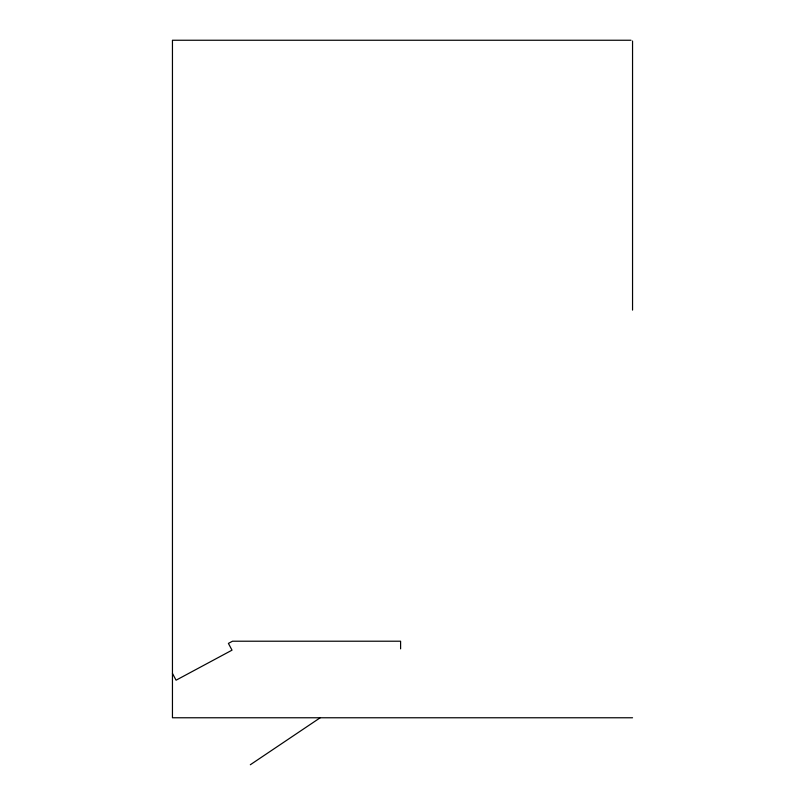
<?xml version="1.0" encoding="UTF-8"?>
<svg xmlns="http://www.w3.org/2000/svg" width="805" height="805" viewBox="0 0 805 805"><rect width="100%" height="100%" fill="white"/><g stroke="black" fill="none" stroke-linecap="round" stroke-linejoin="round"><path stroke-width="1.21" d="M250.315 764.75L320.199 717.768M631.019 40.25L172.451 40.25L172.451 717.768L632.549 717.768M172.451 673.453L176.074 680.195L232.021 650.158L228.399 643.406L232.494 641.213L400.598 641.213L400.598 648.86M632.549 41.015L632.549 310.106"/></g></svg>
